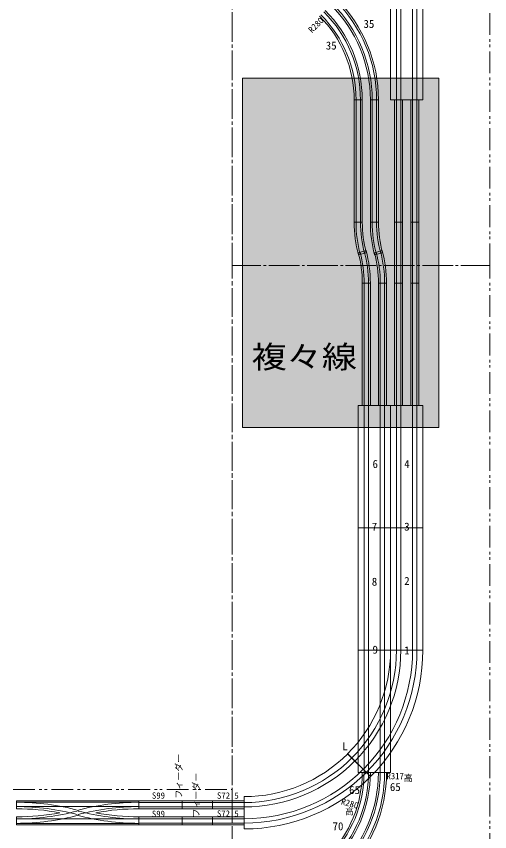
# Model space of a CAD drawing. Units: millimetres, scale not verified. Extents: x -9453 to 4173, y -8805 to 4050.
# Drawn here: x 1181 to 2265, y -318 to 1549 of the extents above; entities that cross this region are included whole.
import ezdxf
from ezdxf.enums import TextEntityAlignment as Align

# ---------------------------------------------------------------- set-up
doc = ezdxf.new("R2010")
doc.units = ezdxf.units.MM
doc.header["$LTSCALE"] = 10
doc.linetypes.add('DOUBLE_CHAIN1', pattern=[8.8, 5, -1, 0.6, -0.6, 0.6, -1])
for name, color, linetype, lineweight in [('0-0_線路', 7, 'Continuous', 9), ('0-1', 7, 'Continuous', 9), ('0-2', 7, 'Continuous', 9), ('0-4_ジオラマ', 7, 'Continuous', 9), ('0-8_教室', 3, 'DOUBLE_CHAIN1', 9)]:
    doc.layers.add(name, color=color, linetype=linetype, lineweight=lineweight)
doc.styles.add('ＭＳ ゴシック', font='')
doc.styles.get('ＭＳ ゴシック').set_extended_font_data('MS Gothic')

msp = doc.modelspace()

# ---------------------------------------------------------------- linework, layer by layer
at = {"layer": '0-0_線路', "color": 3}
for p, q in [((2038.22, 1637.95), (2038.22, 1357.95)), ((2112.21, 1357.95), (2112.21, 1637.95)), ((1964.21, 657.95), (1964.21, 377.95)), ((2038.21, 377.95), (2038.21, 657.95)), ((2038.21, 657.95), (2038.21, 377.95)), ((2112.21, 377.95), (2112.21, 657.95)), ((1964.21, 377.95), (1964.21, 97.95)), ((2038.21, 97.95), (2038.21, 377.95)), ((2038.21, 377.95), (2038.21, 97.95)), ((2112.21, 97.95), (2112.21, 377.95)), ((1964.21, 97.95), (1964.21, -182.05)), ((2038.21, -182.05), (2038.21, 97.95))]:
    msp.add_line(p, q, dxfattribs=at)
at = {"layer": '0-0_線路', "color": 2}
for p, q in [((2051.71, 1637.95), (2051.71, 1357.95)), ((2061.71, 1637.95), (2061.71, 1357.95)), ((2088.71, 1637.95), (2088.71, 1357.95)), ((2098.71, 1637.95), (2098.71, 1357.95)), ((1959.21, 1357.95), (1959.21, 1077.95)), ((1969.21, 1357.95), (1969.21, 1077.95)), ((1996.21, 1357.95), (1996.21, 1077.95)), ((2006.21, 1357.95), (2006.21, 1077.95)), ((2051.71, 1357.95), (2051.71, 1077.95)), ((2061.71, 1357.95), (2061.71, 1077.95)), ((2088.71, 1357.95), (2088.71, 1077.95)), ((2098.71, 1357.95), (2098.71, 1077.95)), ((2051.71, 937.95), (2051.71, 1077.95)), ((2061.71, 937.95), (2061.71, 1077.95)), ((2088.71, 937.95), (2088.71, 1077.95)), ((2098.71, 937.95), (2098.71, 1077.95)), ((1977.71, 937.95), (1977.71, 657.95)), ((1987.71, 937.95), (1987.71, 657.95)), ((2014.71, 937.95), (2014.71, 657.95)), ((2024.71, 937.95), (2024.71, 657.95)), ((2051.71, 937.95), (2051.71, 657.95)), ((2061.71, 937.95), (2061.71, 657.95)), ((2088.71, 937.95), (2088.71, 657.95)), ((2098.71, 937.95), (2098.71, 657.95)), ((1977.71, 377.95), (1977.71, 657.95)), ((1987.71, 377.95), (1987.71, 657.95)), ((2014.71, 377.95), (2014.71, 657.95)), ((2024.71, 377.95), (2024.71, 657.95)), ((2051.71, 377.95), (2051.71, 657.95)), ((2061.71, 377.95), (2061.71, 657.95)), ((2088.71, 377.95), (2088.71, 657.95)), ((2098.71, 377.95), (2098.71, 657.95)), ((1977.71, 97.95), (1977.71, 377.95)), ((1987.71, 97.95), (1987.71, 377.95)), ((2014.71, 97.95), (2014.71, 377.95)), ((2024.71, 97.95), (2024.71, 377.95)), ((2051.71, 97.95), (2051.71, 377.95)), ((2061.71, 97.95), (2061.71, 377.95)), ((2088.71, 97.95), (2088.71, 377.95)), ((2098.71, 97.95), (2098.71, 377.95)), ((1977.71, -182.05), (1977.71, 97.95)), ((1987.71, -182.05), (1987.71, 97.95)), ((2014.71, -182.05), (2014.71, 97.95)), ((2024.71, -182.05), (2024.71, 97.95)), ((1181.63, -250.27), (1321.63, -250.27)), ((1181.63, -260.27), (1321.63, -260.27)), ((1461.63, -250.27), (1321.63, -250.27)), ((1461.63, -260.27), (1321.63, -260.27)), ((1461.63, -250.96), (1560.63, -250.96)), ((1461.63, -260.96), (1560.63, -260.96)), ((1560.63, -250.96), (1630.63, -250.96)), ((1560.63, -260.96), (1630.63, -260.96)), ((1703.13, -250.96), (1630.63, -250.96)), ((1703.13, -260.96), (1630.63, -260.96)), ((1181.63, -288.64), (1321.63, -288.64)), ((1181.63, -298.64), (1321.63, -298.64)), ((1461.63, -288.64), (1321.63, -288.64)), ((1461.63, -298.64), (1321.63, -298.64)), ((1461.53, -287.96), (1560.53, -287.96)), ((1461.53, -297.96), (1560.53, -297.96)), ((1560.53, -287.96), (1630.53, -287.96)), ((1560.53, -297.96), (1630.53, -297.96)), ((1703.03, -287.96), (1630.53, -287.96)), ((1703.03, -297.96), (1630.53, -297.96))]:
    msp.add_line(p, q, dxfattribs=at)
at = {"layer": '0-0_線路'}
for p, q in [((1954.96, 1077.95), (1954.96, 1357.95)), ((1973.46, 1357.95), (1954.96, 1357.95)), ((1973.46, 1357.95), (1954.96, 1357.95)), ((1954.96, 1357.95), (1973.46, 1357.95)), ((1954.96, 1357.95), (1973.46, 1357.95)), ((1973.46, 1077.95), (1973.46, 1357.95)), ((1991.96, 1077.95), (1991.96, 1357.95)), ((2010.46, 1357.95), (1991.96, 1357.95)), ((2010.46, 1357.95), (1991.96, 1357.95)), ((1991.96, 1357.95), (2010.46, 1357.95)), ((1991.96, 1357.95), (2010.46, 1357.95)), ((2010.46, 1077.95), (2010.46, 1357.95)), ((2038.22, 1357.95), (2112.21, 1357.95)), ((2047.46, 1077.95), (2047.46, 1357.95)), ((2065.96, 1357.95), (2047.46, 1357.95)), ((2065.96, 1357.95), (2047.46, 1357.95)), ((2065.96, 1077.95), (2065.96, 1357.95)), ((2084.46, 1077.95), (2084.46, 1357.95)), ((2102.96, 1357.95), (2084.46, 1357.95)), ((2102.96, 1357.95), (2084.46, 1357.95)), ((2102.96, 1077.95), (2102.96, 1357.95)), ((1954.96, 1077.95), (1973.46, 1077.95)), ((1954.96, 1077.95), (1973.46, 1077.95)), ((1973.46, 1077.95), (1954.96, 1077.95)), ((1991.96, 1077.95), (2010.46, 1077.95)), ((1991.96, 1077.95), (2010.46, 1077.95)), ((2010.46, 1077.95), (1991.96, 1077.95)), ((2047.46, 1077.95), (2065.96, 1077.95)), ((2047.46, 1077.95), (2065.96, 1077.95)), ((2047.46, 937.95), (2047.46, 1077.95)), ((2047.46, 1077.95), (2065.96, 1077.95)), ((2047.46, 1077.95), (2065.96, 1077.95)), ((2065.96, 1077.95), (2047.46, 1077.95)), ((2065.96, 937.95), (2065.96, 1077.95)), ((2084.46, 1077.95), (2102.96, 1077.95)), ((2084.46, 1077.95), (2102.96, 1077.95)), ((2084.46, 937.95), (2084.46, 1077.95)), ((2084.46, 1077.95), (2102.96, 1077.95)), ((2084.46, 1077.95), (2102.96, 1077.95)), ((2102.96, 1077.95), (2084.46, 1077.95)), ((2102.96, 937.95), (2102.96, 1077.95)), ((1982.11, 1012.82), (1964.24, 1008.03)), ((2019.11, 1012.82), (2001.24, 1008.03)), ((1964.82, 1003.09), (1982.69, 1007.88)), ((2001.82, 1003.09), (2019.69, 1007.88)), ((1973.46, 657.95), (1973.46, 937.95)), ((1991.96, 937.95), (1973.46, 937.95)), ((1991.96, 937.95), (1973.46, 937.95)), ((1973.46, 937.95), (1991.96, 937.95)), ((1991.96, 657.95), (1991.96, 937.95)), ((2010.46, 657.95), (2010.46, 937.95)), ((2028.96, 937.95), (2010.46, 937.95)), ((2028.96, 937.95), (2010.46, 937.95)), ((2010.46, 937.95), (2028.96, 937.95)), ((2028.96, 657.95), (2028.96, 937.95)), ((2047.46, 657.95), (2047.46, 937.95)), ((2065.96, 937.95), (2047.46, 937.95)), ((2065.96, 937.95), (2047.46, 937.95)), ((2047.46, 937.95), (2065.96, 937.95)), ((2047.46, 937.95), (2065.96, 937.95)), ((2047.46, 937.95), (2065.96, 937.95)), ((2065.96, 657.95), (2065.96, 937.95)), ((2084.46, 657.95), (2084.46, 937.95)), ((2102.96, 937.95), (2084.46, 937.95)), ((2102.96, 937.95), (2084.46, 937.95)), ((2084.46, 937.95), (2102.96, 937.95)), ((2084.46, 937.95), (2102.96, 937.95)), ((2084.46, 937.95), (2102.96, 937.95)), ((2102.96, 657.95), (2102.96, 937.95)), ((2038.21, 657.95), (1964.21, 657.95)), ((1973.46, 657.95), (1991.96, 657.95)), ((1973.46, 657.95), (1991.96, 657.95)), ((2010.46, 657.95), (2028.96, 657.95)), ((2010.46, 657.95), (2028.96, 657.95)), ((2112.21, 657.95), (2038.21, 657.95)), ((2047.46, 657.95), (2065.96, 657.95)), ((2047.46, 657.95), (2065.96, 657.95)), ((2084.46, 657.95), (2102.96, 657.95)), ((2084.46, 657.95), (2102.96, 657.95)), ((2038.21, 377.95), (1964.21, 377.95)), ((2038.21, 377.95), (1964.21, 377.95)), ((2112.21, 377.95), (2038.21, 377.95)), ((2112.21, 377.95), (2038.21, 377.95)), ((2038.21, 97.95), (1964.21, 97.95)), ((2038.21, 97.95), (1964.21, 97.95)), ((2112.21, 97.95), (2038.21, 97.95)), ((2038.21, 97.95), (2112.21, 97.95)), ((2038.21, 97.95), (2112.21, 97.95)), ((1939.95, -139.28), (1992.51, -191.37)), ((1940.04, -139.19), (1992.36, -191.52)), ((2038.21, -182.05), (1964.21, -182.05)), ((1702.8, -237.46), (1703.13, -311.46)), ((1461.63, -246.71), (1181.63, -246.71)), ((1181.63, -246.71), (1321.63, -246.71)), ((1181.63, -246.71), (1181.63, -265.21)), ((1181.63, -246.71), (1181.63, -260.27)), ((1181.63, -246.71), (1181.63, -263.93)), ((1181.63, -246.71), (1181.63, -265.21)), ((1181.63, -246.71), (1181.63, -263.93)), ((1181.63, -246.71), (1181.63, -265.21)), ((1181.63, -260.27), (1181.63, -246.71)), ((1181.63, -246.71), (1181.63, -265.21)), ((1461.63, -246.71), (1181.63, -246.71)), ((1461.63, -246.71), (1321.63, -246.71)), ((1321.63, -246.71), (1461.63, -246.71)), ((1461.63, -246.71), (1560.63, -246.71)), ((1461.63, -246.71), (1461.63, -265.21)), ((1461.63, -251.46), (1461.63, -260.46)), ((1560.63, -246.71), (1630.63, -246.71)), ((1560.63, -246.71), (1560.63, -265.21)), ((1560.63, -246.71), (1560.63, -265.21)), ((1560.63, -265.21), (1560.63, -246.71)), ((1560.63, -265.21), (1560.63, -246.71)), ((1560.63, -265.21), (1560.63, -246.71)), ((1560.63, -265.21), (1560.63, -251.46)), ((1630.63, -265.21), (1630.63, -246.71)), ((1630.63, -246.71), (1630.63, -265.21)), ((1630.63, -251.46), (1630.63, -265.21)), ((1703.13, -265.21), (1703.13, -246.71)), ((1703.13, -265.21), (1703.13, -246.71)), ((1703.13, -265.21), (1703.13, -246.71)), ((1703.13, -265.21), (1703.13, -246.71)), ((1461.63, -265.21), (1560.63, -265.21)), ((1560.63, -265.21), (1630.63, -265.21)), ((1461.53, -283.71), (1560.53, -283.71)), ((1461.53, -283.71), (1461.53, -302.21)), ((1461.53, -288.46), (1461.53, -297.46)), ((1461.63, -302.21), (1461.63, -283.71)), ((1461.63, -302.21), (1461.63, -283.71)), ((1461.63, -302.21), (1461.63, -283.71)), ((1461.63, -302.21), (1461.63, -283.71)), ((1461.63, -302.21), (1461.63, -284.98)), ((1461.63, -302.21), (1461.63, -284.98)), ((1461.63, -302.21), (1461.63, -288.64)), ((1461.63, -288.64), (1461.63, -302.21)), ((1560.53, -283.71), (1630.53, -283.71)), ((1560.53, -283.71), (1560.53, -302.21)), ((1560.53, -283.71), (1560.53, -302.21)), ((1560.53, -302.21), (1560.53, -283.71)), ((1560.53, -302.21), (1560.53, -288.46)), ((1630.53, -302.21), (1630.53, -283.71)), ((1630.53, -283.71), (1630.53, -302.21)), ((1630.53, -288.46), (1630.53, -302.21)), ((1461.63, -302.21), (1181.63, -302.21)), ((1181.63, -302.21), (1321.63, -302.21)), ((1321.63, -302.21), (1181.63, -302.21)), ((1181.63, -302.21), (1461.63, -302.21)), ((1461.63, -302.21), (1321.63, -302.21)), ((1461.53, -302.21), (1560.53, -302.21)), ((1560.53, -302.21), (1630.53, -302.21))]:
    msp.add_line(p, q, dxfattribs=at)
at = {"layer": '0-0_線路', "color": 4}
for p, q in [((2047.46, 937.95), (2047.46, 1077.95)), ((2065.96, 937.95), (2065.96, 1077.95)), ((2084.46, 937.95), (2084.46, 1077.95)), ((2084.46, 937.95), (2084.46, 1077.95)), ((2102.96, 937.95), (2102.96, 1077.95)), ((2102.96, 937.95), (2102.96, 1077.95)), ((1973.46, 657.95), (1973.46, 937.95)), ((1973.46, 657.95), (1973.46, 937.95)), ((1991.96, 657.95), (1991.96, 937.95)), ((2010.46, 657.95), (2010.46, 937.95)), ((2028.96, 657.95), (2028.96, 937.95)), ((2047.46, 657.95), (2047.46, 937.95)), ((2065.96, 657.95), (2065.96, 937.95))]:
    msp.add_line(p, q, dxfattribs=at)
at = {"layer": '0-0_線路'}
for points in [[(1321.63, -246.71), (1181.63, -246.71), (1181.63, -265.21)], [(1461.63, -246.71), (1321.63, -246.71), (1461.63, -246.71)], [(1321.63, -246.71), (1461.63, -246.71), (1461.63, -265.21)], [(1703.13, -265.21), (1630.63, -265.21), (1630.63, -246.71)], [(1703.13, -265.21), (1703.13, -246.71), (1630.63, -246.71)], [(1321.63, -302.21), (1181.63, -302.21), (1181.63, -283.71)], [(1321.63, -302.21), (1461.63, -302.21), (1461.63, -283.71)], [(1703.03, -302.21), (1630.53, -302.21), (1630.53, -283.71)], [(1703.03, -302.21), (1703.03, -283.71), (1630.53, -283.71)], [(1181.63, -302.21), (1321.63, -302.21), (1181.63, -302.21)]]:
    msp.add_lwpolyline(points, dxfattribs=at)
for centre, radius, start, end in [((1684.21, 1357.95), 326.25, 0, 45), ((1684.21, 1357.95), 307.75, 0, 45), ((1684.21, 1357.95), 289.25, 0, 44.99995), ((1684.21, 1357.95), 270.75, 0, 45.00002), ((2244.21, 1077.95), 289.25, 180, 194.99998), ((2244.21, 1077.95), 270.75, 180, 194.99998), ((2281.21, 1077.95), 289.25, 180, 194.99998), ((2281.21, 1077.95), 270.75, 180, 194.99998), ((1702.71, 937.95), 289.25, 0, 14.99998), ((1739.71, 937.95), 289.25, 0, 14.99998), ((1702.71, 937.95), 270.75, 0, 14.99998), ((1739.71, 937.95), 270.75, 0, 14.99998), ((1702.71, -182.05), 270.75, 314.99998, 0), ((1702.71, -182.05), 289.25, 315.00005, 0), ((1702.71, -182.05), 307.75, 315, 0), ((1702.71, -182.05), 326.25, 315, 0), ((1181.63, -796.96), 531.75, 79.29739, 90), ((1181.63, 248.04), 531.75, 270, 280.70261), ((1461.63, -796.96), 531.75, 90, 100.70261), ((1461.63, 248.04), 531.75, 259.29739, 270)]:
    msp.add_arc(centre, radius, start, end, dxfattribs=at)
at = {"layer": '0-0_線路', "color": 2}
for centre, radius, start, end in [((1684.21, 1357.95), 312, 0, 45.00002), ((1684.21, 1357.95), 322, 0, 44.99998), ((1684.21, 1357.95), 275, 0, 45), ((1684.21, 1357.95), 285, 0, 44.99995), ((2244.21, 1077.95), 285, 180, 194.99998), ((2244.21, 1077.95), 275, 180, 194.99998), ((2281.21, 1077.95), 285, 180, 194.99998), ((2281.21, 1077.95), 275, 180, 194.99998), ((1702.71, 937.95), 275, 0, 14.99998), ((1702.71, 937.95), 285, 0, 14.99998), ((1739.71, 937.95), 275, 0, 14.99998), ((1739.71, 937.95), 285, 0, 14.99998), ((1702.71, 97.95), 349, 315, 0), ((1702.71, 97.95), 359, 315, 0), ((1702.71, 97.95), 386, 315, 0), ((1702.71, 97.95), 396, 314.99995, 0), ((1702.8, 98.04), 349, 270, 315), ((1702.8, 98.04), 359, 270, 315), ((1702.8, 98.04), 386, 270, 315), ((1702.8, 98.04), 396, 269.99995, 315), ((1702.71, -182.05), 275, 315, 0), ((1702.71, -182.05), 285, 315.00005, 0), ((1702.71, -182.05), 312, 314.99998, 0), ((1702.71, -182.05), 322, 315.00002, 0), ((1181.63, -796.96), 546.69, 75, 90), ((1181.63, -796.96), 536.69, 75, 90), ((1461.63, -796.96), 546.69, 90, 105), ((1461.63, -796.96), 536.69, 90, 105), ((1181.63, 248.04), 536.69, 270, 285), ((1181.63, 248.04), 546.69, 270, 285), ((1461.63, 248.04), 546.69, 255, 270), ((1461.63, 248.04), 536.69, 255, 270)]:
    msp.add_arc(centre, radius, start, end, dxfattribs=at)
at = {"layer": '0-0_線路', "color": 3}
for centre, radius, start, end in [((1702.71, 97.95), 335.5, 315.00006, 0), ((1702.71, 97.95), 409.5, 315.04622, 0), ((1702.8, 98.04), 335.5, 270.00006, 315), ((1702.8, 98.04), 409.5, 270.04622, 315)]:
    msp.add_arc(centre, radius, start, end, dxfattribs=at)
at = {"layer": '0-1', "color": 6}
for p, q in [((2149.19, 607.95), (2149.19, 1407.95)), ((2149.19, 728.03), (2149.19, 607.95)), ((2149.19, 607.95), (1699.19, 607.95))]:
    msp.add_line(p, q, dxfattribs=at)
msp.add_lwpolyline([(2149.19, 1407.95), (1699.19, 1407.95), (1699.19, 607.95)], dxfattribs=at)
at = {"layer": '0-1'}
msp.add_solid([(1699.19, 1407.95), (2149.19, 1407.95), (1699.19, 607.95), (2149.19, 607.95)], dxfattribs=at)
at = {"layer": '0-8_教室'}
for p, q in [((1675.37, 978.9), (1675.37, 2768.9)), ((2265.37, 978.9), (2265.37, 2768.9)), ((1675.37, 2158.9), (1675.37, 368.9)), ((2265.37, 978.9), (1675.37, 978.9)), ((2265.37, -811.1), (2265.37, 978.9)), ((1675.37, 368.9), (1675.37, -1421.1)), ((1675.37, 368.9), (1675.37, -221.1)), ((1675.37, -221.1), (1675.37, -811.1))]:
    msp.add_line(p, q, dxfattribs=at)
for points in [[(1675.37, -811.1), (1675.37, 978.9), (2265.37, 978.9)], [(1085.37, -221.1), (1675.37, -221.1), (1675.37, -2011.1), (1085.37, -2011.1)]]:
    msp.add_lwpolyline(points, dxfattribs=at)

# ---------------------------------------------------------------- texts
at = {"layer": '0-1', "style": 'ＭＳ ゴシック', "width": 1.15}
msp.add_text('複々線', height=51.32, dxfattribs=at).set_placement((1719.8, 728.41), align=Align.BOTTOM_LEFT)
at = {"layer": '0-2', "style": 'ＭＳ ゴシック'}
for rotation, p in [(45, (1861.52, 1506.98)), (345, (1922.75, -259.22))]:
    msp.add_text('R280', height=14.66, rotation=rotation, dxfattribs=at).set_placement(p, align=Align.BOTTOM_LEFT)
for s, p in [('R317', (2028.96, -202.05)), ('   S99', (1461.63, -246.71)), (' S72.5', (1630.63, -246.71)), ('   S99', (1461.53, -288.64)), (' S72.5', (1630.53, -287.96))]:
    msp.add_text(s, height=14.66, dxfattribs=at).set_placement(p, align=Align.BOTTOM_LEFT)
at = {"layer": '0-4_ジオラマ', "style": 'ＭＳ ゴシック'}
for s, height, p in [('35', 18.33, (1976.17, 1517.28)), ('35', 18.33, (1889.75, 1467.74)), ('6', 18.33, (1996.91, 509.66)), ('4', 18.33, (2069.5, 509.63)), ('7', 18.33, (1995.18, 366.2)), ('3', 18.33, (2069.5, 366.17)), ('8', 18.33, (1995.18, 240.03)), ('2', 18.33, (2069.5, 241.73)), ('9', 18.33, (1996.91, 84.48)), ('1', 18.33, (2069.5, 82.72)), ('L', 18.33, (1927.77, -136.79)), ('高', 14.66, (2068.55, -206.83)), ('65', 18.33, (1943.33, -237.01)), ('65', 18.33, (2036.66, -230.09)), ('高', 14.66, (1933.74, -282.87)), ('70', 18.33, (1905.3, -319.97))]:
    msp.add_text(s, height=height, dxfattribs=at).set_placement(p, align=Align.BOTTOM_LEFT)
at = {"layer": '0-8_教室', "color": 7, "style": 'ＭＳ ゴシック'}
for p in [(1564.87, -242.07), (1604.62, -285.28)]:
    msp.add_text('フィーダー', height=14.66, rotation=90, dxfattribs=at).set_placement(p, align=Align.BOTTOM_LEFT)

doc.saveas('drawing.dxf')
